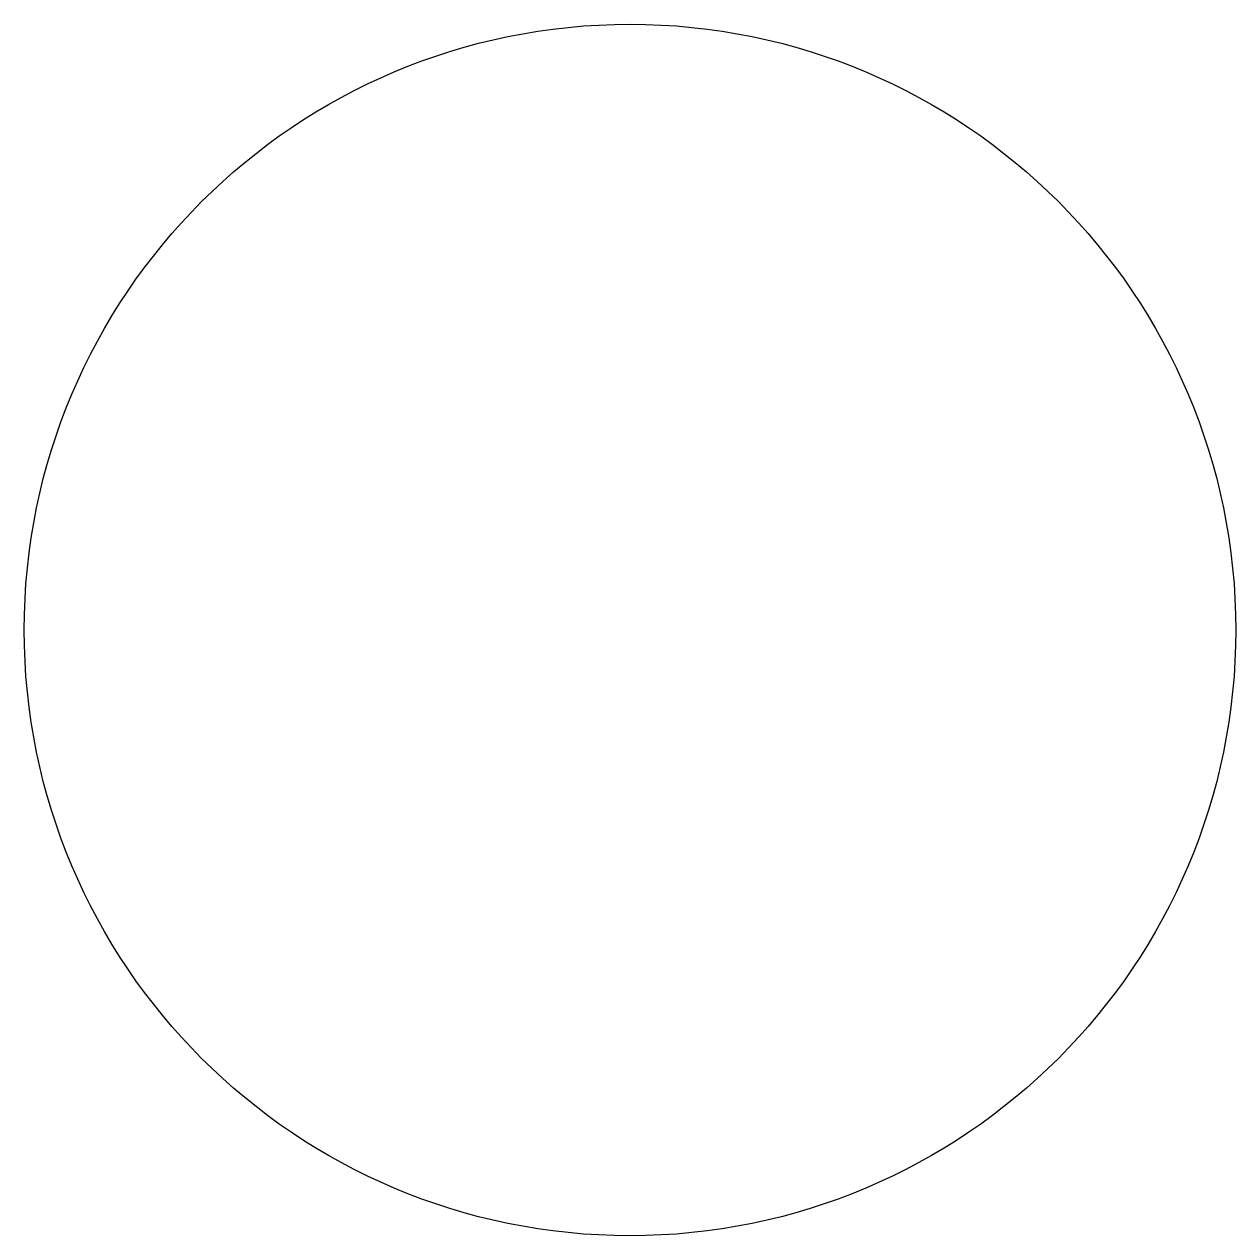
# Model space of a CAD drawing. Extents: x -16 to 6, y -8 to 14.
import ezdxf

# ---------------------------------------------------------------- set-up
doc = ezdxf.new("R2010")
doc.units = 0
doc.header["$MEASUREMENT"] = 0
doc.layers.get('0').update_dxf_attribs({"linetype": 'CONTINUOUS'})

msp = doc.modelspace()

# ---------------------------------------------------------------- linework, layer by layer
msp.add_circle((-5, 3, -1), 11)

doc.saveas('drawing.dxf')
